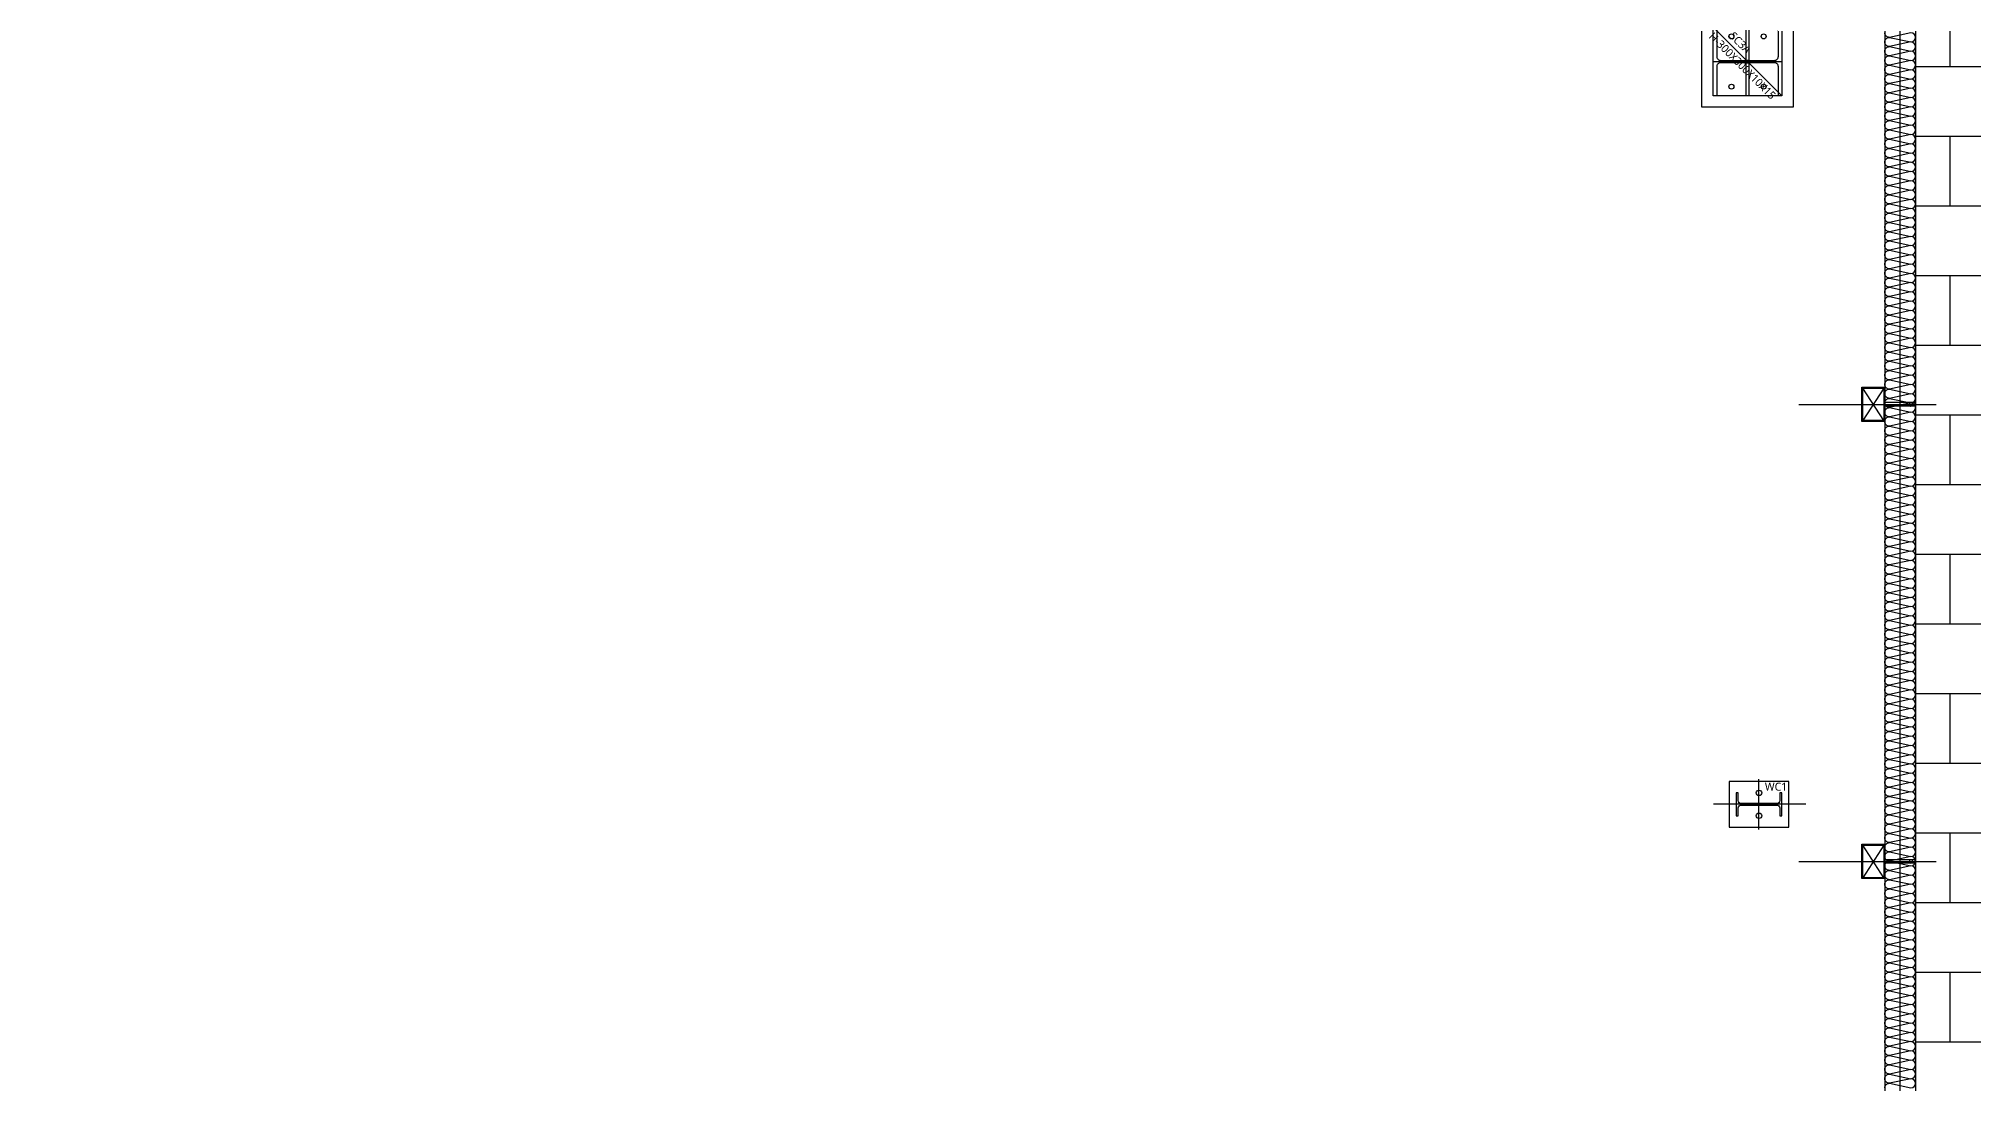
# Model space of a CAD drawing. Header units: millimetres. Extents: x 9 to 147, y 4 to 115.
# Drawn here: x 105.03 to 113.49, y 44.93 to 49.5 of the extents above; entities that cross this region are included whole.
import ezdxf
from ezdxf.enums import TextEntityAlignment as Align

# ---------------------------------------------------------------- set-up
doc = ezdxf.new("R2010")
doc.units = ezdxf.units.MM
doc.header["$LTSCALE"] = 200
doc.layers.get('DEFPOINTS').update_dxf_attribs({"color": 137})
doc.layers.add('AREA', color=30, linetype='Continuous', plot=False)
doc.layers.add('XR-PLAN$0$TEMP', color=171, linetype='Continuous', plot=False)
for name, color, linetype in [('XR-PLAN$0$09GIRDER', 252, 'Continuous'), ('XR-PLAN$0$AA-WAXM-FRAM', 252, 'Continuous'), ('XR-PLAN$0$ELE-6', 252, 'Continuous'), ('XR-PLAN$0$HAT', 252, 'Continuous'), ('XR-PLAN$0$HAT-BRICK', 252, 'Continuous'), ('XR-PLAN$0$HAT-INS', 252, 'Continuous'), ('XR-PLAN$0$STEEL BASE', 252, 'Continuous'), ('XR-PLAN$0$WAL', 252, 'Continuous'), ('XR-PLAN$0$메탈판넬-2', 252, 'Continuous'), ('XR-PLAN$0$방화', 252, 'Continuous')]:
    doc.layers.add(name, color=color, linetype=linetype)
doc.styles.add('XR-PLAN$0$스타일1', font='MALGUN_0.TTF')

# ---------------------------------------------------------------- blocks, each defined once
blk = doc.blocks.new('*U93')
at = {"layer": 'XR-PLAN$0$HAT-INS'}
for points in [[(-3834.1, 0, -0.414214), (-3849.1, 15), (-3834.1, 85, 1), (-3864.1, 85), (-3849.1, 15, -0.414214), (-3864.1, 0, 0.414214)], [(-3804.1, 0, -0.414214), (-3819.1, 15), (-3804.1, 85, 1), (-3834.1, 85), (-3819.1, 15, -0.414214), (-3834.1, 0, 0.414214)], [(-3774.1, 0, -0.414214), (-3789.1, 15), (-3774.1, 85, 1), (-3804.1, 85), (-3789.1, 15, -0.414214), (-3804.1, 0, 0.414214)], [(-3744.1, 0, -0.414214), (-3759.1, 15), (-3744.1, 85, 1), (-3774.1, 85), (-3759.1, 15, -0.414214), (-3774.1, 0, 0.414214)], [(-3714.1, 0, -0.414214), (-3729.1, 15), (-3714.1, 85, 1), (-3744.1, 85), (-3729.1, 15, -0.414214), (-3744.1, 0, 0.414214)], [(-3684.1, 0, -0.414214), (-3699.1, 15), (-3684.1, 85, 1), (-3714.1, 85), (-3699.1, 15, -0.414214), (-3714.1, 0, 0.414214)], [(-3654.1, 0, -0.414214), (-3669.1, 15), (-3654.1, 85, 1), (-3684.1, 85), (-3669.1, 15, -0.414214), (-3684.1, 0, 0.414214)], [(-3624.1, 0, -0.414214), (-3639.1, 15), (-3624.1, 85, 1), (-3654.1, 85), (-3639.1, 15, -0.414214), (-3654.1, 0, 0.414214)], [(-3594.1, 0, -0.414214), (-3609.1, 15), (-3594.1, 85, 1), (-3624.1, 85), (-3609.1, 15, -0.414214), (-3624.1, 0, 0.414214)], [(-3564.1, 0, -0.414214), (-3579.1, 15), (-3564.1, 85, 1), (-3594.1, 85), (-3579.1, 15, -0.414214), (-3594.1, 0, 0.414214)], [(-3534.1, 0, -0.414214), (-3549.1, 15), (-3534.1, 85, 1), (-3564.1, 85), (-3549.1, 15, -0.414214), (-3564.1, 0, 0.414214)], [(-3504.1, 0, -0.414214), (-3519.1, 15), (-3504.1, 85, 1), (-3534.1, 85), (-3519.1, 15, -0.414214), (-3534.1, 0, 0.414214)], [(-3474.1, 0, -0.414214), (-3489.1, 15), (-3474.1, 85, 1), (-3504.1, 85), (-3489.1, 15, -0.414214), (-3504.1, 0, 0.414214)], [(-3444.1, 0, -0.414214), (-3459.1, 15), (-3444.1, 85, 1), (-3474.1, 85), (-3459.1, 15, -0.414214), (-3474.1, 0, 0.414214)], [(-3414.1, 0, -0.414214), (-3429.1, 15), (-3414.1, 85, 1), (-3444.1, 85), (-3429.1, 15, -0.414214), (-3444.1, 0, 0.414214)], [(-3384.1, 0, -0.414214), (-3399.1, 15), (-3384.1, 85, 1), (-3414.1, 85), (-3399.1, 15, -0.414214), (-3414.1, 0, 0.414214)], [(-3354.1, 0, -0.414214), (-3369.1, 15), (-3354.1, 85, 1), (-3384.1, 85), (-3369.1, 15, -0.414214), (-3384.1, 0, 0.414214)], [(-3324.1, 0, -0.414214), (-3339.1, 15), (-3324.1, 85, 1), (-3354.1, 85), (-3339.1, 15, -0.414214), (-3354.1, 0, 0.414214)], [(-3294.1, 0, -0.414214), (-3309.1, 15), (-3294.1, 85, 1), (-3324.1, 85), (-3309.1, 15, -0.414214), (-3324.1, 0, 0.414214)], [(-3264.1, 0, -0.414214), (-3279.1, 15), (-3264.1, 85, 1), (-3294.1, 85), (-3279.1, 15, -0.414214), (-3294.1, 0, 0.414214)], [(-3234.1, 0, -0.414214), (-3249.1, 15), (-3234.1, 85, 1), (-3264.1, 85), (-3249.1, 15, -0.414214), (-3264.1, 0, 0.414214)], [(-3204.1, 0, -0.414214), (-3219.1, 15), (-3204.1, 85, 1), (-3234.1, 85), (-3219.1, 15, -0.414214), (-3234.1, 0, 0.414214)], [(-3174.1, 0, -0.414214), (-3189.1, 15), (-3174.1, 85, 1), (-3204.1, 85), (-3189.1, 15, -0.414214), (-3204.1, 0, 0.414214)], [(-3144.1, 0, -0.414214), (-3159.1, 15), (-3144.1, 85, 1), (-3174.1, 85), (-3159.1, 15, -0.414214), (-3174.1, 0, 0.414214)], [(-3114.1, 0, -0.414214), (-3129.1, 15), (-3114.1, 85, 1), (-3144.1, 85), (-3129.1, 15, -0.414214), (-3144.1, 0, 0.414214)], [(-3084.1, 0, -0.414214), (-3099.1, 15), (-3084.1, 85, 1), (-3114.1, 85), (-3099.1, 15, -0.414214), (-3114.1, 0, 0.414214)], [(-3054.1, 0, -0.414214), (-3069.1, 15), (-3054.1, 85, 1), (-3084.1, 85), (-3069.1, 15, -0.414214), (-3084.1, 0, 0.414214)], [(-3024.1, 0, -0.414214), (-3039.1, 15), (-3024.1, 85, 1), (-3054.1, 85), (-3039.1, 15, -0.414214), (-3054.1, 0, 0.414214)], [(-2994.1, 0, -0.414214), (-3009.1, 15), (-2994.1, 85, 1), (-3024.1, 85), (-3009.1, 15, -0.414214), (-3024.1, 0, 0.414214)], [(-2964.1, 0, -0.414214), (-2979.1, 15), (-2964.1, 85, 1), (-2994.1, 85), (-2979.1, 15, -0.414214), (-2994.1, 0, 0.414214)], [(-2934.1, 0, -0.414214), (-2949.1, 15), (-2934.1, 85, 1), (-2964.1, 85), (-2949.1, 15, -0.414214), (-2964.1, 0, 0.414214)], [(-2904.1, 0, -0.414214), (-2919.1, 15), (-2904.1, 85, 1), (-2934.1, 85), (-2919.1, 15, -0.414214), (-2934.1, 0, 0.414214)], [(-2874.1, 0, -0.414214), (-2889.1, 15), (-2874.1, 85, 1), (-2904.1, 85), (-2889.1, 15, -0.414214), (-2904.1, 0, 0.414214)], [(-2844.1, 0, -0.414214), (-2859.1, 15), (-2844.1, 85, 1), (-2874.1, 85), (-2859.1, 15, -0.414214), (-2874.1, 0, 0.414214)], [(-2814.1, 0, -0.414214), (-2829.1, 15), (-2814.1, 85, 1), (-2844.1, 85), (-2829.1, 15, -0.414214), (-2844.1, 0, 0.414214)], [(-2784.1, 0, -0.414214), (-2799.1, 15), (-2784.1, 85, 1), (-2814.1, 85), (-2799.1, 15, -0.414214), (-2814.1, 0, 0.414214)], [(-2754.1, 0, -0.414214), (-2769.1, 15), (-2754.1, 85, 1), (-2784.1, 85), (-2769.1, 15, -0.414214), (-2784.1, 0, 0.414214)], [(-2724.1, 0, -0.414214), (-2739.1, 15), (-2724.1, 85, 1), (-2754.1, 85), (-2739.1, 15, -0.414214), (-2754.1, 0, 0.414214)], [(-2694.1, 0, -0.414214), (-2709.1, 15), (-2694.1, 85, 1), (-2724.1, 85), (-2709.1, 15, -0.414214), (-2724.1, 0, 0.414214)], [(-2664.1, 0, -0.414214), (-2679.1, 15), (-2664.1, 85, 1), (-2694.1, 85), (-2679.1, 15, -0.414214), (-2694.1, 0, 0.414214)], [(-2634.1, 0, -0.414214), (-2649.1, 15), (-2634.1, 85, 1), (-2664.1, 85), (-2649.1, 15, -0.414214), (-2664.1, 0, 0.414214)], [(-2604.1, 0, -0.414214), (-2619.1, 15), (-2604.1, 85, 1), (-2634.1, 85), (-2619.1, 15, -0.414214), (-2634.1, 0, 0.414214)], [(-2574.1, 0, -0.414214), (-2589.1, 15), (-2574.1, 85, 1), (-2604.1, 85), (-2589.1, 15, -0.414214), (-2604.1, 0, 0.414214)], [(-2544.1, 0, -0.414214), (-2559.1, 15), (-2544.1, 85, 1), (-2574.1, 85), (-2559.1, 15, -0.414214), (-2574.1, 0, 0.414214)], [(-2514.1, 0, -0.414214), (-2529.1, 15), (-2514.1, 85, 1), (-2544.1, 85), (-2529.1, 15, -0.414214), (-2544.1, 0, 0.414214)], [(-2484.1, 0, -0.414214), (-2499.1, 15), (-2484.1, 85, 1), (-2514.1, 85), (-2499.1, 15, -0.414214), (-2514.1, 0, 0.414214)], [(-2454.1, 0, -0.414214), (-2469.1, 15), (-2454.1, 85, 1), (-2484.1, 85), (-2469.1, 15, -0.414214), (-2484.1, 0, 0.414214)], [(-2424.1, 0, -0.414214), (-2439.1, 15), (-2424.1, 85, 1), (-2454.1, 85), (-2439.1, 15, -0.414214), (-2454.1, 0, 0.414214)], [(-2394.1, 0, -0.414214), (-2409.1, 15), (-2394.1, 85, 1), (-2424.1, 85), (-2409.1, 15, -0.414214), (-2424.1, 0, 0.414214)], [(-2364.1, 0, -0.414214), (-2379.1, 15), (-2364.1, 85, 1), (-2394.1, 85), (-2379.1, 15, -0.414214), (-2394.1, 0, 0.414214)], [(-2334.1, 0, -0.414214), (-2349.1, 15), (-2334.1, 85, 1), (-2364.1, 85), (-2349.1, 15, -0.414214), (-2364.1, 0, 0.414214)], [(-2304.1, 0, -0.414214), (-2319.1, 15), (-2304.1, 85, 1), (-2334.1, 85), (-2319.1, 15, -0.414214), (-2334.1, 0, 0.414214)], [(-2274.1, 0, -0.414214), (-2289.1, 15), (-2274.1, 85, 1), (-2304.1, 85), (-2289.1, 15, -0.414214), (-2304.1, 0, 0.414214)], [(-2244.1, 0, -0.414214), (-2259.1, 15), (-2244.1, 85, 1), (-2274.1, 85), (-2259.1, 15, -0.414214), (-2274.1, 0, 0.414214)], [(-2214.1, 0, -0.414214), (-2229.1, 15), (-2214.1, 85, 1), (-2244.1, 85), (-2229.1, 15, -0.414214), (-2244.1, 0, 0.414214)], [(-2184.1, 0, -0.414214), (-2199.1, 15), (-2184.1, 85, 1), (-2214.1, 85), (-2199.1, 15, -0.414214), (-2214.1, 0, 0.414214)], [(-2154.1, 0, -0.414214), (-2169.1, 15), (-2154.1, 85, 1), (-2184.1, 85), (-2169.1, 15, -0.414214), (-2184.1, 0, 0.414214)], [(-2124.1, 0, -0.414214), (-2139.1, 15), (-2124.1, 85, 1), (-2154.1, 85), (-2139.1, 15, -0.414214), (-2154.1, 0, 0.414214)], [(-2094.1, 0, -0.414214), (-2109.1, 15), (-2094.1, 85, 1), (-2124.1, 85), (-2109.1, 15, -0.414214), (-2124.1, 0, 0.414214)], [(-2064.1, 0, -0.414214), (-2079.1, 15), (-2064.1, 85, 1), (-2094.1, 85), (-2079.1, 15, -0.414214), (-2094.1, 0, 0.414214)], [(-2034.1, 0, -0.414214), (-2049.1, 15), (-2034.1, 85, 1), (-2064.1, 85), (-2049.1, 15, -0.414214), (-2064.1, 0, 0.414214)], [(-2004.1, 0, -0.414214), (-2019.1, 15), (-2004.1, 85, 1), (-2034.1, 85), (-2019.1, 15, -0.414214), (-2034.1, 0, 0.414214)], [(-1974.1, 0, -0.414214), (-1989.1, 15), (-1974.1, 85, 1), (-2004.1, 85), (-1989.1, 15, -0.414214), (-2004.1, 0, 0.414214)], [(-1944.1, 0, -0.414214), (-1959.1, 15), (-1944.1, 85, 1), (-1974.1, 85), (-1959.1, 15, -0.414214), (-1974.1, 0, 0.414214)], [(-1914.1, 0, -0.414214), (-1929.1, 15), (-1914.1, 85, 1), (-1944.1, 85), (-1929.1, 15, -0.414214), (-1944.1, 0, 0.414214)], [(-1884.1, 0, -0.414214), (-1899.1, 15), (-1884.1, 85, 1), (-1914.1, 85), (-1899.1, 15, -0.414214), (-1914.1, 0, 0.414214)], [(-1854.1, 0, -0.414214), (-1869.1, 15), (-1854.1, 85, 1), (-1884.1, 85), (-1869.1, 15, -0.414214), (-1884.1, 0, 0.414214)], [(-1824.1, 0, -0.414214), (-1839.1, 15), (-1824.1, 85, 1), (-1854.1, 85), (-1839.1, 15, -0.414214), (-1854.1, 0, 0.414214)], [(-1794.1, 0, -0.414214), (-1809.1, 15), (-1794.1, 85, 1), (-1824.1, 85), (-1809.1, 15, -0.414214), (-1824.1, 0, 0.414214)], [(-1764.1, 0, -0.414214), (-1779.1, 15), (-1764.1, 85, 1), (-1794.1, 85), (-1779.1, 15, -0.414214), (-1794.1, 0, 0.414214)], [(-1734.1, 0, -0.414214), (-1749.1, 15), (-1734.1, 85, 1), (-1764.1, 85), (-1749.1, 15, -0.414214), (-1764.1, 0, 0.414214)], [(-1704.1, 0, -0.414214), (-1719.1, 15), (-1704.1, 85, 1), (-1734.1, 85), (-1719.1, 15, -0.414214), (-1734.1, 0, 0.414214)], [(-1674.1, 0, -0.414214), (-1689.1, 15), (-1674.1, 85, 1), (-1704.1, 85), (-1689.1, 15, -0.414214), (-1704.1, 0, 0.414214)], [(-1644.1, 0, -0.414214), (-1659.1, 15), (-1644.1, 85, 1), (-1674.1, 85), (-1659.1, 15, -0.414214), (-1674.1, 0, 0.414214)], [(-1614.1, 0, -0.414214), (-1629.1, 15), (-1614.1, 85, 1), (-1644.1, 85), (-1629.1, 15, -0.414214), (-1644.1, 0, 0.414214)], [(-1584.1, 0, -0.414214), (-1599.1, 15), (-1584.1, 85, 1), (-1614.1, 85), (-1599.1, 15, -0.414214), (-1614.1, 0, 0.414214)], [(-1554.1, 0, -0.414214), (-1569.1, 15), (-1554.1, 85, 1), (-1584.1, 85), (-1569.1, 15, -0.414214), (-1584.1, 0, 0.414214)], [(-1524.1, 0, -0.414214), (-1539.1, 15), (-1524.1, 85, 1), (-1554.1, 85), (-1539.1, 15, -0.414214), (-1554.1, 0, 0.414214)], [(-1494.1, 0, -0.414214), (-1509.1, 15), (-1494.1, 85, 1), (-1524.1, 85), (-1509.1, 15, -0.414214), (-1524.1, 0, 0.414214)], [(-1464.1, 0, -0.414214), (-1479.1, 15), (-1464.1, 85, 1), (-1494.1, 85), (-1479.1, 15, -0.414214), (-1494.1, 0, 0.414214)], [(-1434.1, 0, -0.414214), (-1449.1, 15), (-1434.1, 85, 1), (-1464.1, 85), (-1449.1, 15, -0.414214), (-1464.1, 0, 0.414214)], [(-1404.1, 0, -0.414214), (-1419.1, 15), (-1404.1, 85, 1), (-1434.1, 85), (-1419.1, 15, -0.414214), (-1434.1, 0, 0.414214)], [(-1374.1, 0, -0.414214), (-1389.1, 15), (-1374.1, 85, 1), (-1404.1, 85), (-1389.1, 15, -0.414214), (-1404.1, 0, 0.414214)], [(-1344.1, 0, -0.414214), (-1359.1, 15), (-1344.1, 85, 1), (-1374.1, 85), (-1359.1, 15, -0.414214), (-1374.1, 0, 0.414214)], [(-1314.1, 0, -0.414214), (-1329.1, 15), (-1314.1, 85, 1), (-1344.1, 85), (-1329.1, 15, -0.414214), (-1344.1, 0, 0.414214)], [(-1284.1, 0, -0.414214), (-1299.1, 15), (-1284.1, 85, 1), (-1314.1, 85), (-1299.1, 15, -0.414214), (-1314.1, 0, 0.414214)], [(-1254.1, 0, -0.414214), (-1269.1, 15), (-1254.1, 85, 1), (-1284.1, 85), (-1269.1, 15, -0.414214), (-1284.1, 0, 0.414214)], [(-1224.1, 0, -0.414214), (-1239.1, 15), (-1224.1, 85, 1), (-1254.1, 85), (-1239.1, 15, -0.414214), (-1254.1, 0, 0.414214)], [(-1194.1, 0, -0.414214), (-1209.1, 15), (-1194.1, 85, 1), (-1224.1, 85), (-1209.1, 15, -0.414214), (-1224.1, 0, 0.414214)], [(-1164.1, 0, -0.414214), (-1179.1, 15), (-1164.1, 85, 1), (-1194.1, 85), (-1179.1, 15, -0.414214), (-1194.1, 0, 0.414214)], [(-1134.1, 0, -0.414214), (-1149.1, 15), (-1134.1, 85, 1), (-1164.1, 85), (-1149.1, 15, -0.414214), (-1164.1, 0, 0.414214)], [(-1104.1, 0, -0.414214), (-1119.1, 15), (-1104.1, 85, 1), (-1134.1, 85), (-1119.1, 15, -0.414214), (-1134.1, 0, 0.414214)], [(-1074.1, 0, -0.414214), (-1089.1, 15), (-1074.1, 85, 1), (-1104.1, 85), (-1089.1, 15, -0.414214), (-1104.1, 0, 0.414214)], [(-1044.1, 0, -0.414214), (-1059.1, 15), (-1044.1, 85, 1), (-1074.1, 85), (-1059.1, 15, -0.414214), (-1074.1, 0, 0.414214)], [(-1014.1, 0, -0.414214), (-1029.1, 15), (-1014.1, 85, 1), (-1044.1, 85), (-1029.1, 15, -0.414214), (-1044.1, 0, 0.414214)], [(-984.1, 0, -0.414214), (-999.1, 15), (-984.1, 85, 1), (-1014.1, 85), (-999.1, 15, -0.414214), (-1014.1, 0, 0.414214)], [(-954.1, 0, -0.414214), (-969.1, 15), (-954.1, 85, 1), (-984.1, 85), (-969.1, 15, -0.414214), (-984.1, 0, 0.414214)], [(-924.1, 0, -0.414214), (-939.1, 15), (-924.1, 85, 1), (-954.1, 85), (-939.1, 15, -0.414214), (-954.1, 0, 0.414214)], [(-894.1, 0, -0.414214), (-909.1, 15), (-894.1, 85, 1), (-924.1, 85), (-909.1, 15, -0.414214), (-924.1, 0, 0.414214)], [(-864.1, 0, -0.414214), (-879.1, 15), (-864.1, 85, 1), (-894.1, 85), (-879.1, 15, -0.414214), (-894.1, 0, 0.414214)], [(-834.1, 0, -0.414214), (-849.1, 15), (-834.1, 85, 1), (-864.1, 85), (-849.1, 15, -0.414214), (-864.1, 0, 0.414214)], [(-804.1, 0, -0.414214), (-819.1, 15), (-804.1, 85, 1), (-834.1, 85), (-819.1, 15, -0.414214), (-834.1, 0, 0.414214)], [(-774.1, 0, -0.414214), (-789.1, 15), (-774.1, 85, 1), (-804.1, 85), (-789.1, 15, -0.414214), (-804.1, 0, 0.414214)], [(-744.1, 0, -0.414214), (-759.1, 15), (-744.1, 85, 1), (-774.1, 85), (-759.1, 15, -0.414214), (-774.1, 0, 0.414214)], [(-714.1, 0, -0.414214), (-729.1, 15), (-714.1, 85, 1), (-744.1, 85), (-729.1, 15, -0.414214), (-744.1, 0, 0.414214)], [(-684.1, 0, -0.414214), (-699.1, 15), (-684.1, 85, 1), (-714.1, 85), (-699.1, 15, -0.414214), (-714.1, 0, 0.414214)], [(-654.1, 0, -0.414214), (-669.1, 15), (-654.1, 85, 1), (-684.1, 85), (-669.1, 15, -0.414214), (-684.1, 0, 0.414214)], [(-624.1, 0, -0.414214), (-639.1, 15), (-624.1, 85, 1), (-654.1, 85), (-639.1, 15, -0.414214), (-654.1, 0, 0.414214)], [(-594.1, 0, -0.414214), (-609.1, 15), (-594.1, 85, 1), (-624.1, 85), (-609.1, 15, -0.414214), (-624.1, 0, 0.414214)], [(-564.1, 0, -0.414214), (-579.1, 15), (-564.1, 85, 1), (-594.1, 85), (-579.1, 15, -0.414214), (-594.1, 0, 0.414214)], [(-534.1, 0, -0.414214), (-549.1, 15), (-534.1, 85, 1), (-564.1, 85), (-549.1, 15, -0.414214), (-564.1, 0, 0.414214)], [(-504.1, 0, -0.414214), (-519.1, 15), (-504.1, 85, 1), (-534.1, 85), (-519.1, 15, -0.414214), (-534.1, 0, 0.414214)], [(-474.1, 0, -0.414214), (-489.1, 15), (-474.1, 85, 1), (-504.1, 85), (-489.1, 15, -0.414214), (-504.1, 0, 0.414214)], [(-444.1, 0, -0.414214), (-459.1, 15), (-444.1, 85, 1), (-474.1, 85), (-459.1, 15, -0.414214), (-474.1, 0, 0.414214)]]:
    blk.add_lwpolyline(points, format="xyb", dxfattribs=at)
blk = doc.blocks.new('XR-PLAN$0$SQ-PIPE-100X100X4.5T')
at = {"layer": 'XR-PLAN$0$ELE-6'}
for p, q in [((-88.6, 7.5), (46.4, 7.5)), ((-88.6, -7.5), (46.4, -7.5))]:
    blk.add_line(p, q, dxfattribs=at)
at = {"layer": 'XR-PLAN$0$HAT'}
blk.add_circle((-68.6, 0), 7.5, dxfattribs=at)
blk.add_arc((-101.6, 0), 15.1, 330.13717, 29.86283, dxfattribs=at)
at = {"layer": 'XR-PLAN$0$방화'}
blk.add_lwpolyline([(411.4, 0), (-178.6, 0)], dxfattribs=at)
blk = doc.blocks.new('XR-PLAN$0$SQ-PIPE-100X100X4.5TS')
at = {"layer": 'XR-PLAN$0$AA-WAXM-FRAM'}
for p, q in [((-71, 4), (71, 96)), ((71, 4), (-71, 96))]:
    blk.add_line(p, q, dxfattribs=at)
for points in [[(75, 0), (75, 100), (-75, 100), (-75, 0)], [(71, 4), (71, 96), (-71, 96), (-71, 4)]]:
    blk.add_lwpolyline(points, close=True, dxfattribs=at)
at = {"layer": 'XR-PLAN$0$방화'}
blk.add_lwpolyline([(0, 375), (0, -225)], dxfattribs=at)
blk = doc.blocks.new('XR-PLAN$0$X-PIPE-1PL')
at = {"layer": 'XR-PLAN$0$AA-WAXM-FRAM', "xscale": -1}
for p in [(71646.4, -38000), (71646.4, -38000), (71646.4, -40000)]:
    blk.add_blockref('XR-PLAN$0$SQ-PIPE-100X100X4.5T', p, dxfattribs=at)
at = {"layer": 'XR-PLAN$0$메탈판넬-2', "xscale": -1.000000000000002, "rotation": 90}
for p in [(71600, -38000), (71600, -40000)]:
    blk.add_blockref('XR-PLAN$0$SQ-PIPE-100X100X4.5TS', p, dxfattribs=at)
blk = doc.blocks.new('XR-PLAN$0$S-SC3A')
at = {"layer": 'DEFPOINTS'}
blk.add_line((-150, -150), (150, 150), dxfattribs=at)
blk.add_lwpolyline([(-150, 150), (150, 150), (150, -150), (-150, -150)], close=True, dxfattribs=at)
at = {"layer": 'XR-PLAN$0$09GIRDER'}
blk.add_lwpolyline([(-150, -150), (-150, -135), (-23, -135, 0.414214), (-5, -117), (-5, 117, 0.414214), (-23, 135), (-150, 135), (-150, 150), (150, 150), (150, 135), (23, 135, 0.414214), (5, 117), (5, -117, 0.414214), (23, -135), (150, -135), (150, -150)], format="xyb", close=True, dxfattribs=at)
at = {"layer": 'XR-PLAN$0$STEEL BASE'}
for points in [[(-200, 200), (200, 200), (200, -200), (-200, -200)], [(-150, 6), (-5, 6), (-5, -6), (-150, -6)], [(5, 6), (150, 6), (150, -6), (5, -6)]]:
    blk.add_lwpolyline(points, close=True, dxfattribs=at)
for centre in [(-110, 70.5), (110, 70.5), (-110, -70.5), (110, -70.5)]:
    blk.add_circle(centre, 11, dxfattribs=at)
at = {"layer": 'DEFPOINTS', "style": 'XR-PLAN$0$스타일1'}
blk.add_text('H-300X300X10X15', height=35, rotation=45, dxfattribs=at).set_placement((18.7, -22.5), align=Align.MIDDLE_CENTER)
blk.add_text('SC3A', height=35, rotation=45, dxfattribs=at).set_placement((-108.6, -82.9))
blk = doc.blocks.new('XR-PLAN$0$S-WC1')
at = {"layer": 'DEFPOINTS'}
for p, q in [((0, 205), (0, -199)), ((110, 0), (-110, 0))]:
    blk.add_line(p, q, dxfattribs=at)
at = {"layer": 'XR-PLAN$0$STEEL BASE'}
blk.add_lwpolyline([(100, 130), (-100, 130), (-100, -130), (100, -130)], close=True, dxfattribs=at)
for centre in [(-50, 0), (50, 0)]:
    blk.add_circle(centre, 12, dxfattribs=at)
at = {"layer": 'XR-PLAN$0$WAL'}
blk.add_lwpolyline([(50, -100), (50, -91), (16, -91, -0.414214), (3, -78), (3, 78, -0.414214), (16, 91), (50, 91), (50, 100), (-50, 100), (-50, 91), (-16, 91, -0.414214), (-3, 78), (-3, -78, -0.414214), (-16, -91), (-50, -91), (-50, -100)], format="xyb", close=True, dxfattribs=at)
at = {"layer": 'XR-PLAN$0$TEMP', "style": 'XR-PLAN$0$스타일1'}
blk.add_text('WC1', height=35, rotation=90, dxfattribs=at).set_placement((-59.6, 26))
blk = doc.blocks.new('XR-PLAN$0$x-stu-1Fcol')
blk.add_line((70853, -36500), (71153, -36500))
at = {"rotation": 270}
for name, p in [('XR-PLAN$0$S-SC3A', (71000, -36500)), ('XR-PLAN$0$S-WC1', (71050, -39750))]:
    blk.add_blockref(name, p, dxfattribs=at)

msp = doc.modelspace()

# ---------------------------------------------------------------- hatches: boundary and pattern name
at = {"layer": 'XR-PLAN$0$HAT-BRICK'}
h = msp.add_hatch(dxfattribs=at)
h.set_pattern_fill('AR-B816', color=256, scale=0.0015)
h.paths.add_polyline_path([(116.735, 57.37), (116.735, 56.87), (113.235, 56.87), (113.235, 40.9519), (115.4799, 41.8177, 0.271099), (118.8074, 46.6072), (119.1591, 50.7234), (119.1482, 56.4509), (119.1635, 76.25), (113.235, 76.25), (113.235, 72.465), (116.735, 72.465)])

# ---------------------------------------------------------------- linework, layer by layer
at = {"layer": 'AREA'}
msp.add_lwpolyline([(113.1675, 86.2675), (41.1325, 86.2675), (41.1325, 42.5327), (113.1675, 42.5327)], close=True, dxfattribs=at)
at = {"layer": 'XR-PLAN$0$ELE-6'}
for p, q in [((113.235, 56.87), (113.235, 42.465)), ((113.1, 56.735), (113.1, 42.6))]:
    msp.add_line(p, q, dxfattribs=at)
at = {"layer": 'XR-PLAN$0$HAT-BRICK'}
msp.add_lwpolyline([(113.235, 56.87), (113.235, 40.9519), (115.4799, 41.8177, 0.271099), (118.8074, 46.6072), (119.1591, 50.7234), (119.1482, 56.4509), (119.1635, 76.25), (113.235, 76.25), (113.235, 72.465), (116.735, 72.465), (116.735, 57.37)], format="xyb", dxfattribs=at)

# ---------------------------------------------------------------- block references
at = {"xscale": 0.001, "yscale": 0.001, "zscale": 0.001}
for name in ['XR-PLAN$0$X-PIPE-1PL', 'XR-PLAN$0$x-stu-1Fcol']:
    msp.add_blockref(name, (41.5, 85.9), dxfattribs=at)
at = {"layer": 'XR-PLAN$0$HAT-INS', "xscale": 0.00135, "yscale": 0.00135, "zscale": 0.00135, "rotation": 270}
msp.add_blockref('*U93', (113.1, 44.3095), dxfattribs=at)

doc.saveas('drawing.dxf')
